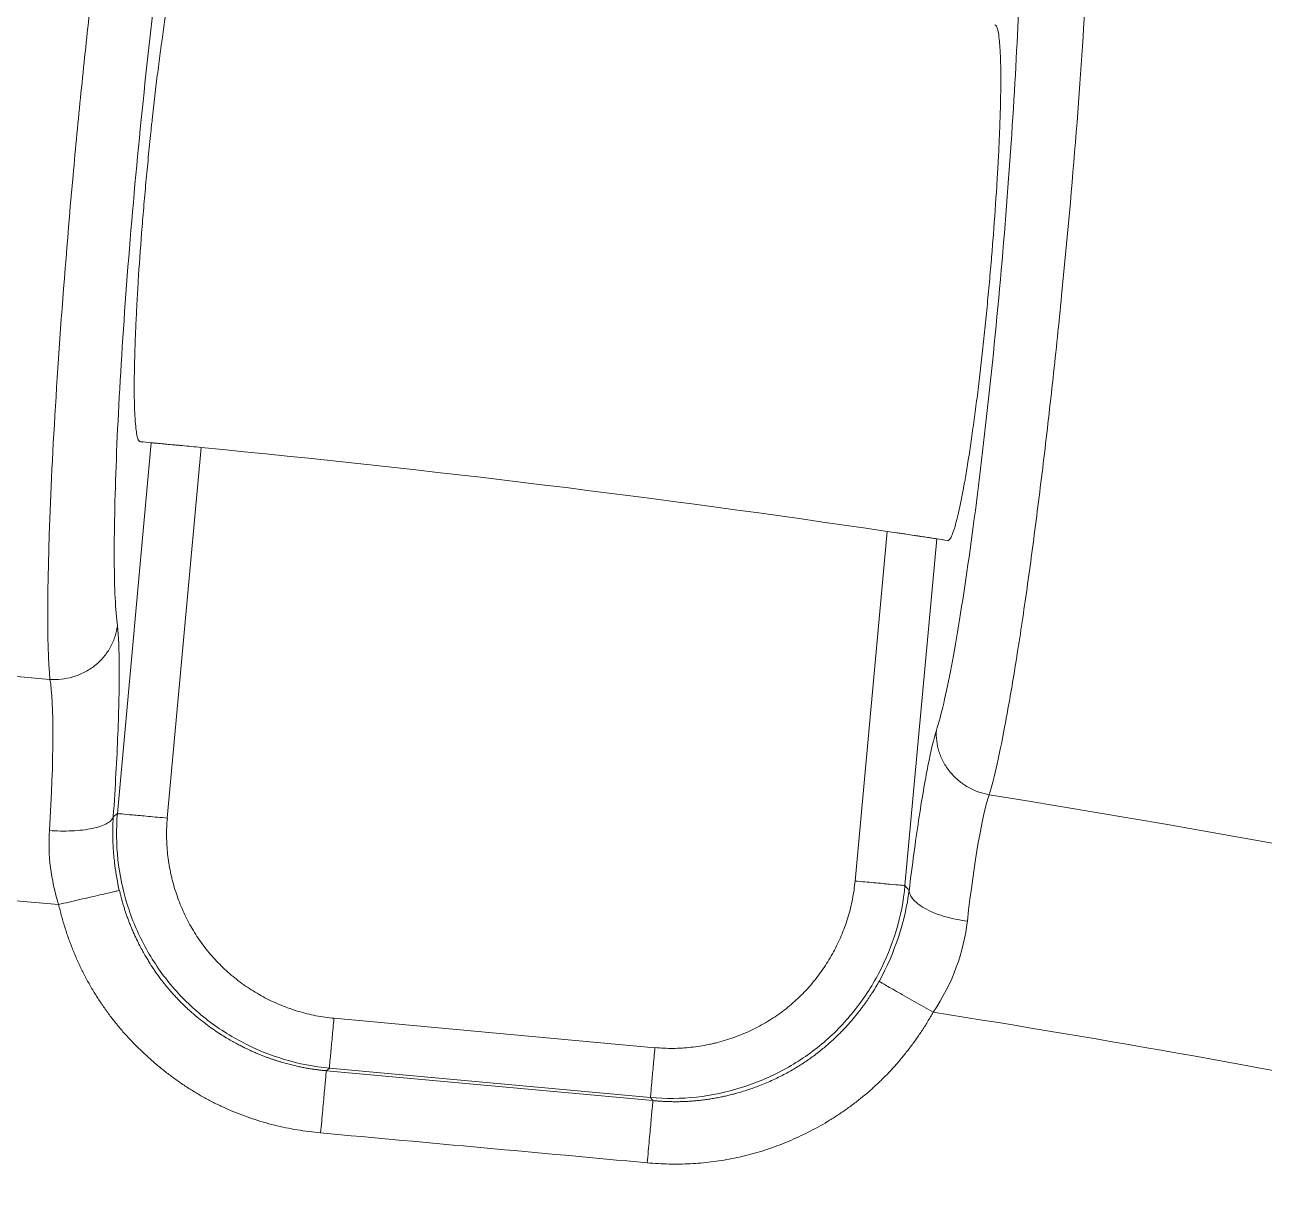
# Model space of a CAD drawing. Header units: millimetres. Extents: x 2746 to 4231, y 4731 to 5781.
# Drawn here: x 3399.82 to 3415.66, y 5443.25 to 5458.25 of the extents above; entities that cross this region are included whole.
import ezdxf

# ---------------------------------------------------------------- set-up
doc = ezdxf.new("R2010")
doc.units = ezdxf.units.MM
doc.layers.add('core', color=7, linetype='Continuous', lineweight=20)

msp = doc.modelspace()

# ---------------------------------------------------------------- linework, layer by layer
at = {"layer": 'core'}
for p, q in [((3401.006, 5448.173), (3401.439, 5452.91)), ((3402.076, 5452.85), (3401.643, 5448.115)), ((3410.431, 5447.311), (3410.839, 5451.778)), ((3411.473, 5451.683), (3411.068, 5447.253)), ((3400.953, 5448.129), (3401.006, 5448.173)), ((3411.068, 5447.253), (3411.121, 5447.189)), ((3403.772, 5445.557), (3407.873, 5445.182)), ((3403.714, 5444.92), (3403.675, 5444.888)), ((3403.675, 5444.888), (3407.848, 5444.506)), ((3407.815, 5444.545), (3403.714, 5444.92)), ((3407.848, 5444.506), (3407.815, 5444.545))]:
    msp.add_line(p, q, dxfattribs=at)
for centre, radius, start, end in [((3387.518, 5294.589), 201.12, 0, 180), ((3385.572, 5281.569), 172.074, 81.55625, 84.49612)]:
    msp.add_arc(centre, radius, start, end, dxfattribs=at)
for points in [[(3590.597, 5294.589), (3590.597, 5297.912), (3590.433, 5304.557), (3589.7, 5314.502), (3588.479, 5324.399), (3586.774, 5334.223), (3584.59, 5343.953), (3581.93, 5353.563), (3578.802, 5363.031), (3575.213, 5372.335), (3571.173, 5381.451), (3566.689, 5390.358), (3561.774, 5399.034), (3556.439, 5407.458), (3550.698, 5415.611), (3544.563, 5423.472), (3538.05, 5431.023), (3531.174, 5438.245), (3523.952, 5445.12), (3516.401, 5451.634), (3508.54, 5457.769), (3500.388, 5463.51), (3491.963, 5468.845), (3483.287, 5473.76), (3474.38, 5478.243), (3465.264, 5482.284), (3455.961, 5485.873), (3446.492, 5489.001), (3436.882, 5491.66), (3427.153, 5493.845), (3417.328, 5495.55), (3407.431, 5496.771), (3397.487, 5497.504), (3387.518, 5497.749), (3377.549, 5497.504), (3367.605, 5496.771), (3357.708, 5495.55), (3347.883, 5493.845), (3338.154, 5491.66), (3328.544, 5489.001), (3319.075, 5485.873), (3309.772, 5482.284), (3300.656, 5478.243), (3291.749, 5473.76), (3283.073, 5468.845), (3274.648, 5463.51), (3266.496, 5457.769), (3258.635, 5451.634), (3251.084, 5445.12), (3243.862, 5438.245), (3236.986, 5431.023), (3230.473, 5423.472), (3224.338, 5415.611), (3218.596, 5407.458), (3213.262, 5399.034), (3208.347, 5390.358), (3203.863, 5381.451), (3199.822, 5372.335), (3196.234, 5363.031), (3193.106, 5353.563), (3190.446, 5343.953), (3188.261, 5334.223), (3186.557, 5324.399), (3185.336, 5314.502), (3184.603, 5304.557), (3184.439, 5297.912), (3184.439, 5294.589)], [(3402.038, 5461.873), (3401.978, 5461.681), (3401.85, 5461.127), (3401.633, 5459.801), (3401.417, 5458.104), (3401.223, 5456.214), (3401.073, 5454.327), (3400.981, 5452.64), (3400.955, 5451.323), (3400.98, 5450.768), (3401.005, 5450.572)], [(3411.47, 5449.237), (3411.53, 5449.426), (3411.657, 5449.972), (3411.873, 5451.291), (3412.089, 5452.986), (3412.284, 5454.878), (3412.434, 5456.771), (3412.528, 5458.468), (3412.554, 5459.798), (3412.53, 5460.361), (3412.506, 5460.561)], [(3401.439, 5452.91), (3401.392, 5452.914), (3401.345, 5452.919), (3401.299, 5452.923)], [(3411.613, 5451.661), (3411.566, 5451.669), (3411.52, 5451.676), (3411.473, 5451.683)], [(3401.005, 5450.572), (3401.02, 5450.441), (3401.037, 5450.085), (3401.018, 5449.218), (3400.979, 5448.518), (3400.953, 5448.129)], [(3400.144, 5449.887), (3400.197, 5449.588), (3400.194, 5448.86), (3400.137, 5447.956)], [(3411.121, 5447.189), (3411.162, 5447.519), (3411.242, 5448.112), (3411.364, 5448.829), (3411.436, 5449.127), (3411.47, 5449.237)], [(3411.865, 5446.798), (3411.953, 5447.573), (3412.056, 5448.164), (3412.145, 5448.412)], [(3400.973, 5447.511), (3400.964, 5447.581), (3400.951, 5447.72), (3400.944, 5447.928), (3400.949, 5448.062), (3400.953, 5448.129)], [(3400.137, 5447.956), (3400.117, 5447.646), (3400.155, 5447.327), (3400.254, 5447.011)], [(3401.03, 5447.19), (3401.006, 5447.297), (3400.987, 5447.404), (3400.973, 5447.511)], [(3411.121, 5447.189), (3411.071, 5446.807), (3410.944, 5446.403), (3410.737, 5446.029)], [(3411.429, 5445.636), (3411.678, 5446.005), (3411.821, 5446.41), (3411.865, 5446.798)], [(3403.602, 5444.093), (3404.993, 5443.966), (3406.384, 5443.839), (3407.775, 5443.711)]]:
    msp.add_open_spline(points, degree=3, dxfattribs=at)
for points, degree, knots in [([(3402.454, 5465.466), (3391.379, 5466.483), (3374.656, 5466.494), (3358.128, 5464.291), (3347.192, 5462.336), (3341.765, 5461.116), (3331.035, 5458.196), (3325.732, 5456.496), (3315.314, 5452.64), (3310.199, 5450.483), (3295.142, 5443.337), (3285.494, 5437.673), (3267.361, 5424.78), (3258.875, 5417.551), (3247.169, 5405.675), (3243.438, 5401.544), (3236.345, 5392.981), (3232.984, 5388.549), (3223.495, 5374.852), (3217.961, 5365.187), (3212.125, 5352.607), (3211.011, 5350.066), (3208.895, 5344.943), (3205.885, 5337.197), (3203.381, 5329.31), (3201.945, 5324.027)], 3, [0, 0, 0, 0, 0.125, 0.1875, 0.1875, 0.25, 0.25, 0.3125, 0.3125, 0.375, 0.375, 0.5, 0.5, 0.625, 0.625, 0.6875, 0.6875, 0.75, 0.75, 0.875, 0.875, 0.90625, 0.90625, 0.9375, 1, 1, 1, 1]), ([(3401.309, 5462.704), (3379.886, 5464.565), (3335.899, 5460.58), (3275.775, 5432.043), (3229.216, 5384.686), (3210.623, 5344.682), (3204.936, 5324.146)], 3, [0, 0, 0, 0, 0.247, 0.5, 0.753, 1, 1, 1, 1]), ([(3565.779, 5275.908), (3566.206, 5281.469), (3566.361, 5287.054), (3566.132, 5298.201), (3565.75, 5303.764), (3564.778, 5312.038), (3564.194, 5316.158), (3563.464, 5320.243), (3562.945, 5322.958), (3562.67, 5324.311), (3561.215, 5331.05), (3559.799, 5336.366), (3557.298, 5344.241), (3556.401, 5346.849), (3554.482, 5352.031), (3553.459, 5354.605), (3550.199, 5362.271), (3547.772, 5367.307), (3539.799, 5382.02), (3527.322, 5400.59), (3511.567, 5416.526), (3494.467, 5430.879), (3485.243, 5437.262), (3470.688, 5445.467), (3465.718, 5447.973), (3459.36, 5450.817), (3458.081, 5451.372), (3455.51, 5452.452), (3451.634, 5454.028), (3447.71, 5455.47), (3443.765, 5456.819), (3442.447, 5457.253), (3439.804, 5458.09), (3435.831, 5459.299), (3426.498, 5461.796), (3418.394, 5463.383), (3412.948, 5464.2)], 3, [0, 0, 0, 0, 0.0625, 0.0625, 0.125, 0.125, 0.15625, 0.171875, 0.171875, 0.1875, 0.1875, 0.25, 0.25, 0.28125, 0.28125, 0.3125, 0.3125, 0.375, 0.375, 0.5, 0.625, 0.625, 0.75, 0.75, 0.8125, 0.8125, 0.828125, 0.828125, 0.84375, 0.875, 0.875, 0.890625, 0.890625, 0.90625, 0.9375, 1, 1, 1, 1]), ([(3401.309, 5462.704), (3401.248, 5462.489), (3401.145, 5462.009), (3400.995, 5461.102), (3400.879, 5460.297), (3400.762, 5459.389), (3400.648, 5458.412), (3400.539, 5457.385), (3400.404, 5455.973), (3400.261, 5454.204), (3400.185, 5452.926), (3400.107, 5451.209), (3400.101, 5450.33), (3400.144, 5449.887)], 3, [0, 0, 0, 0, 0.125, 0.1875, 0.25, 0.3125, 0.375, 0.4375, 0.5, 0.625, 0.75, 0.75, 1, 1, 1, 1]), ([(3412.145, 5448.412), (3412.208, 5448.625), (3412.315, 5449.104), (3412.472, 5450.011), (3412.596, 5450.817), (3412.721, 5451.726), (3412.843, 5452.703), (3412.961, 5453.732), (3413.108, 5455.144), (3413.266, 5456.913), (3413.439, 5459.466), (3413.457, 5460.791), (3413.417, 5461.241)], 3, [0, 0, 0, 0, 0.125, 0.1875, 0.25, 0.3125, 0.375, 0.4375, 0.5, 0.625, 0.75, 1, 1, 1, 1]), ([(3562.999, 5277.017), (3563.388, 5282.451), (3563.512, 5287.907), (3563.239, 5298.8), (3562.841, 5304.237), (3561.857, 5312.329), (3561.269, 5316.36), (3560.539, 5320.358), (3560.021, 5323.016), (3559.747, 5324.34), (3558.877, 5328.3), (3558.236, 5330.922), (3556.83, 5336.133), (3556.064, 5338.722), (3551.928, 5351.591), (3547.626, 5361.634), (3537.218, 5380.739), (3518.9, 5407.925), (3493.524, 5429.245), (3465.186, 5445.327), (3455.246, 5449.814), (3434.725, 5456.938), (3424.144, 5459.576), (3413.417, 5461.241)], 3, [0, 0, 0, 0, 0.0625, 0.0625, 0.125, 0.125, 0.15625, 0.171875, 0.171875, 0.1875, 0.1875, 0.21875, 0.21875, 0.25, 0.25, 0.375, 0.375, 0.5, 0.75, 0.75, 0.875, 0.875, 1, 1, 1, 1]), ([(3401.9, 5459.499), (3401.893, 5459.5), (3401.885, 5459.496), (3401.868, 5459.478), (3401.859, 5459.463), (3401.841, 5459.422), (3401.831, 5459.396), (3401.816, 5459.349), (3401.811, 5459.332), (3401.8, 5459.296), (3401.795, 5459.277), (3401.779, 5459.216), (3401.768, 5459.171), (3401.745, 5459.072), (3401.734, 5459.018), (3401.716, 5458.93), (3401.71, 5458.899), (3401.701, 5458.852), (3401.698, 5458.835), (3401.692, 5458.802), (3401.689, 5458.786), (3401.674, 5458.7), (3401.662, 5458.629), (3401.638, 5458.478), (3401.625, 5458.399), (3401.601, 5458.235), (3401.588, 5458.149), (3401.573, 5458.037), (3401.57, 5458.015), (3401.563, 5457.969), (3401.56, 5457.946), (3401.551, 5457.877), (3401.545, 5457.83), (3401.526, 5457.688), (3401.514, 5457.591), (3401.491, 5457.394), (3401.479, 5457.293), (3401.461, 5457.139), (3401.453, 5457.061), (3401.444, 5456.982), (3401.438, 5456.929), (3401.436, 5456.903), (3401.422, 5456.77), (3401.411, 5456.663), (3401.39, 5456.45), (3401.38, 5456.343), (3401.36, 5456.128), (3401.35, 5456.021), (3401.337, 5455.859), (3401.332, 5455.805), (3401.324, 5455.697), (3401.319, 5455.644), (3401.299, 5455.38), (3401.284, 5455.174), (3401.269, 5454.925), (3401.266, 5454.875), (3401.262, 5454.801), (3401.26, 5454.777), (3401.257, 5454.728), (3401.256, 5454.704), (3401.25, 5454.584), (3401.245, 5454.492), (3401.237, 5454.313), (3401.234, 5454.226), (3401.228, 5454.059), (3401.226, 5453.979), (3401.224, 5453.883), (3401.223, 5453.864), (3401.223, 5453.826), (3401.222, 5453.77), (3401.221, 5453.717), (3401.221, 5453.614), (3401.221, 5453.55), (3401.222, 5453.43), (3401.224, 5453.375), (3401.227, 5453.298), (3401.228, 5453.273), (3401.23, 5453.238), (3401.231, 5453.226), (3401.232, 5453.204), (3401.233, 5453.193), (3401.237, 5453.141), (3401.241, 5453.104), (3401.249, 5453.039), (3401.254, 5453.012), (3401.262, 5452.978), (3401.265, 5452.969), (3401.271, 5452.952), (3401.274, 5452.945), (3401.284, 5452.929), (3401.291, 5452.924), (3401.299, 5452.923)], 3, [0, 0, 0, 0, 0.03125, 0.03125, 0.0625, 0.0625, 0.09375, 0.09375, 0.109375, 0.109375, 0.125, 0.125, 0.15625, 0.15625, 0.1875, 0.1875, 0.203125, 0.203125, 0.210937, 0.210937, 0.21875, 0.21875, 0.25, 0.25, 0.28125, 0.28125, 0.3125, 0.3125, 0.320312, 0.320312, 0.328125, 0.328125, 0.34375, 0.34375, 0.375, 0.375, 0.40625, 0.40625, 0.421875, 0.429688, 0.429688, 0.4375, 0.4375, 0.46875, 0.46875, 0.5, 0.5, 0.53125, 0.53125, 0.546875, 0.546875, 0.5625, 0.5625, 0.625, 0.625, 0.640625, 0.640625, 0.648438, 0.648438, 0.65625, 0.65625, 0.6875, 0.6875, 0.71875, 0.71875, 0.75, 0.75, 0.757813, 0.757813, 0.765625, 0.78125, 0.78125, 0.8125, 0.8125, 0.84375, 0.84375, 0.859375, 0.859375, 0.867188, 0.867188, 0.875, 0.875, 0.90625, 0.90625, 0.9375, 0.9375, 0.953125, 0.953125, 0.96875, 0.96875, 1, 1, 1, 1]), ([(3411.613, 5451.661), (3411.62, 5451.66), (3411.628, 5451.664), (3411.645, 5451.681), (3411.654, 5451.696), (3411.672, 5451.736), (3411.682, 5451.762), (3411.695, 5451.8), (3411.697, 5451.808), (3411.702, 5451.825), (3411.705, 5451.834), (3411.713, 5451.861), (3411.718, 5451.88), (3411.734, 5451.94), (3411.745, 5451.985), (3411.768, 5452.084), (3411.779, 5452.138), (3411.797, 5452.226), (3411.802, 5452.257), (3411.811, 5452.305), (3411.814, 5452.321), (3411.82, 5452.354), (3411.823, 5452.371), (3411.839, 5452.456), (3411.851, 5452.528), (3411.875, 5452.678), (3411.888, 5452.757), (3411.912, 5452.922), (3411.925, 5453.008), (3411.94, 5453.12), (3411.943, 5453.143), (3411.95, 5453.189), (3411.953, 5453.212), (3411.962, 5453.281), (3411.968, 5453.328), (3411.987, 5453.47), (3411.999, 5453.567), (3412.022, 5453.765), (3412.034, 5453.866), (3412.052, 5454.02), (3412.057, 5454.072), (3412.069, 5454.177), (3412.075, 5454.23), (3412.091, 5454.39), (3412.102, 5454.496), (3412.123, 5454.71), (3412.133, 5454.817), (3412.153, 5455.032), (3412.163, 5455.14), (3412.174, 5455.275), (3412.176, 5455.302), (3412.181, 5455.356), (3412.187, 5455.437), (3412.194, 5455.517), (3412.214, 5455.781), (3412.228, 5455.987), (3412.244, 5456.237), (3412.247, 5456.286), (3412.251, 5456.36), (3412.253, 5456.385), (3412.255, 5456.433), (3412.257, 5456.458), (3412.263, 5456.577), (3412.268, 5456.67), (3412.276, 5456.849), (3412.279, 5456.936), (3412.285, 5457.103), (3412.287, 5457.184), (3412.289, 5457.281), (3412.29, 5457.3), (3412.29, 5457.337), (3412.291, 5457.393), (3412.292, 5457.446), (3412.293, 5457.55), (3412.292, 5457.614), (3412.291, 5457.735), (3412.29, 5457.791), (3412.287, 5457.868), (3412.285, 5457.893), (3412.283, 5457.941), (3412.281, 5457.963), (3412.277, 5458.027), (3412.273, 5458.064), (3412.265, 5458.13), (3412.26, 5458.158), (3412.252, 5458.191), (3412.249, 5458.201), (3412.243, 5458.218), (3412.24, 5458.226), (3412.23, 5458.243), (3412.223, 5458.248), (3412.215, 5458.25)], 3, [0, 0, 0, 0, 0.03125, 0.03125, 0.0625, 0.0625, 0.09375, 0.09375, 0.101563, 0.101563, 0.109375, 0.109375, 0.125, 0.125, 0.15625, 0.15625, 0.1875, 0.1875, 0.203125, 0.203125, 0.210938, 0.210938, 0.21875, 0.21875, 0.25, 0.25, 0.28125, 0.28125, 0.3125, 0.3125, 0.320313, 0.320313, 0.328125, 0.328125, 0.34375, 0.34375, 0.375, 0.375, 0.40625, 0.40625, 0.421875, 0.421875, 0.4375, 0.4375, 0.46875, 0.46875, 0.5, 0.5, 0.53125, 0.53125, 0.539063, 0.539063, 0.546875, 0.5625, 0.5625, 0.625, 0.625, 0.640625, 0.640625, 0.648438, 0.648438, 0.65625, 0.65625, 0.6875, 0.6875, 0.71875, 0.71875, 0.75, 0.75, 0.757813, 0.757813, 0.765625, 0.78125, 0.78125, 0.8125, 0.8125, 0.84375, 0.84375, 0.859375, 0.859375, 0.875, 0.875, 0.90625, 0.90625, 0.9375, 0.9375, 0.953125, 0.953125, 0.96875, 0.96875, 1, 1, 1, 1]), ([(3402.076, 5452.85), (3402.034, 5452.854), (3401.951, 5452.862), (3401.873, 5452.869), (3401.816, 5452.875), (3401.798, 5452.877), (3401.762, 5452.88), (3401.745, 5452.881), (3401.695, 5452.886), (3401.664, 5452.889), (3401.629, 5452.892), (3401.621, 5452.893), (3401.608, 5452.894), (3401.588, 5452.896), (3401.57, 5452.898), (3401.535, 5452.901), (3401.516, 5452.903), (3401.491, 5452.905), (3401.483, 5452.906), (3401.47, 5452.907), (3401.464, 5452.908), (3401.449, 5452.909), (3401.442, 5452.91), (3401.439, 5452.91)], 3, [0, 0, 0, 0, 0.125, 0.25, 0.25, 0.3125, 0.3125, 0.375, 0.375, 0.5, 0.5, 0.53125, 0.53125, 0.5625, 0.625, 0.625, 0.75, 0.75, 0.8125, 0.8125, 0.875, 0.875, 1, 1, 1, 1]), ([(3411.473, 5451.683), (3411.47, 5451.683), (3411.457, 5451.685), (3411.431, 5451.689), (3411.406, 5451.693), (3411.397, 5451.694), (3411.377, 5451.697), (3411.366, 5451.699), (3411.332, 5451.704), (3411.307, 5451.708), (3411.271, 5451.713), (3411.264, 5451.714), (3411.249, 5451.717), (3411.226, 5451.72), (3411.202, 5451.724), (3411.152, 5451.731), (3411.117, 5451.737), (3411.061, 5451.745), (3411.042, 5451.748), (3411.003, 5451.754), (3410.983, 5451.757), (3410.923, 5451.766), (3410.882, 5451.772), (3410.839, 5451.778)], 3, [0, 0, 0, 0, 0.125, 0.25, 0.25, 0.3125, 0.3125, 0.375, 0.375, 0.5, 0.5, 0.53125, 0.53125, 0.5625, 0.625, 0.625, 0.75, 0.75, 0.8125, 0.8125, 0.875, 0.875, 1, 1, 1, 1]), ([(3217.524, 5321.373), (3220.241, 5331.036), (3225.559, 5345.247), (3232.609, 5358.677), (3237.679, 5367.418), (3240.399, 5371.682), (3254.885, 5392.37), (3269.307, 5406.91), (3302.245, 5430.25), (3320.759, 5439.052), (3359.662, 5449.742), (3380.054, 5451.625), (3400.144, 5449.886)], 3, [0, 0, 0, 0, 0.125, 0.1875, 0.1875, 0.25, 0.25, 0.5, 0.5, 0.75, 0.75, 1, 1, 1, 1]), ([(3401.005, 5450.572), (3401, 5450.528), (3400.99, 5450.483), (3400.962, 5450.392), (3400.943, 5450.347), (3400.895, 5450.258), (3400.866, 5450.216), (3400.799, 5450.135), (3400.761, 5450.098), (3400.677, 5450.031), (3400.632, 5450.002), (3400.537, 5449.953), (3400.488, 5449.934), (3400.388, 5449.904), (3400.338, 5449.895), (3400.239, 5449.884), (3400.191, 5449.883), (3400.144, 5449.887)], 3, [0, 0, 0, 0, 0.125, 0.125, 0.25, 0.25, 0.375, 0.375, 0.5, 0.5, 0.625, 0.625, 0.75, 0.75, 0.875, 0.875, 1, 1, 1, 1]), ([(3412.145, 5448.412), (3412.101, 5448.42), (3412.055, 5448.432), (3411.965, 5448.464), (3411.92, 5448.484), (3411.833, 5448.533), (3411.791, 5448.562), (3411.713, 5448.627), (3411.676, 5448.664), (3411.612, 5448.743), (3411.583, 5448.785), (3411.536, 5448.874), (3411.517, 5448.919), (3411.488, 5449.012), (3411.478, 5449.058), (3411.468, 5449.149), (3411.467, 5449.194), (3411.47, 5449.237)], 3, [0, 0, 0, 0, 0.125, 0.125, 0.25, 0.25, 0.375, 0.375, 0.5, 0.5, 0.625, 0.625, 0.75, 0.75, 0.875, 0.875, 1, 1, 1, 1]), ([(3412.145, 5448.412), (3431.589, 5445.31), (3470.089, 5431.98), (3509.295, 5399.176), (3532.153, 5365.169), (3542.148, 5341.611), (3547.311, 5322.086), (3550.522, 5302.519), (3550.852, 5287.668), (3550.168, 5278.016)], 3, [0, 0, 0, 0, 0.244867, 0.498697, 0.625611, 0.752526, 0.815983, 0.879441, 1, 1, 1, 1]), ([(3400.137, 5447.956), (3400.182, 5447.952), (3400.229, 5447.95), (3400.325, 5447.949), (3400.373, 5447.949), (3400.468, 5447.954), (3400.515, 5447.957), (3400.605, 5447.968), (3400.648, 5447.975), (3400.727, 5447.992), (3400.762, 5448.001), (3400.825, 5448.023), (3400.852, 5448.035), (3400.897, 5448.061), (3400.914, 5448.074), (3400.94, 5448.101), (3400.949, 5448.115), (3400.953, 5448.129)], 3, [0, 0, 0, 0, 0.125, 0.125, 0.25, 0.25, 0.375, 0.375, 0.5, 0.5, 0.625, 0.625, 0.75, 0.75, 0.875, 0.875, 1, 1, 1, 1]), ([(3401.006, 5448.173), (3400.971, 5447.782), (3401.038, 5447.187), (3401.342, 5446.463), (3401.672, 5445.974), (3402.093, 5445.561), (3402.75, 5445.131), (3403.322, 5444.956), (3403.714, 5444.92)], 3, [0, 0, 0, 0, 0.25, 0.375, 0.5, 0.625, 0.75, 1, 1, 1, 1]), ([(3401.006, 5448.173), (3401.012, 5448.172), (3401.032, 5448.171), (3401.099, 5448.164), (3401.145, 5448.16), (3401.259, 5448.15), (3401.327, 5448.144), (3401.477, 5448.13), (3401.559, 5448.122), (3401.643, 5448.115)], 3, [0, 0, 0, 0, 0.25, 0.25, 0.5, 0.5, 0.75, 0.75, 1, 1, 1, 1]), ([(3401.644, 5448.115), (3401.636, 5448.038), (3401.633, 5447.961), (3401.635, 5447.807), (3401.644, 5447.654), (3401.668, 5447.502), (3401.687, 5447.408), (3401.691, 5447.389), (3401.7, 5447.351), (3401.705, 5447.332), (3401.719, 5447.276), (3401.73, 5447.239), (3401.764, 5447.129), (3401.817, 5446.984), (3401.883, 5446.846), (3401.937, 5446.744), (3401.956, 5446.711), (3401.996, 5446.645), (3402.017, 5446.612), (3402.082, 5446.516), (3402.174, 5446.393), (3402.33, 5446.224), (3402.445, 5446.122), (3402.535, 5446.049), (3402.566, 5446.026), (3402.628, 5445.98), (3402.66, 5445.958), (3402.757, 5445.895), (3402.889, 5445.817), (3403.028, 5445.752), (3403.135, 5445.709), (3403.171, 5445.695), (3403.244, 5445.669), (3403.281, 5445.657), (3403.392, 5445.624), (3403.542, 5445.587), (3403.695, 5445.565), (3403.772, 5445.558)], 3, [0, 0, 0, 0, 0.0625, 0.0625, 0.125, 0.1875, 0.1875, 0.203125, 0.203125, 0.21875, 0.21875, 0.25, 0.25, 0.3125, 0.375, 0.375, 0.40625, 0.40625, 0.4375, 0.4375, 0.5, 0.5625, 0.625, 0.625, 0.65625, 0.65625, 0.6875, 0.6875, 0.75, 0.8125, 0.8125, 0.84375, 0.84375, 0.875, 0.875, 0.9375, 1, 1, 1, 1]), ([(3220.198, 5320.335), (3222.764, 5329.528), (3227.776, 5343.172), (3236.887, 5360.819), (3247.638, 5377.822), (3260.484, 5393.352), (3275.388, 5407.194), (3291.439, 5419.626), (3308.714, 5429.711), (3327.304, 5437.512), (3346.676, 5443.64), (3370.775, 5447.881), (3390.708, 5447.856), (3400.254, 5447.011)], 3, [0, 0, 0, 0, 0.120502, 0.183752, 0.247001, 0.3735, 0.43675, 0.5, 0.626499, 0.689749, 0.752998, 0.879497, 1, 1, 1, 1]), ([(3407.815, 5444.545), (3408.207, 5444.51), (3408.801, 5444.577), (3409.525, 5444.882), (3410.015, 5445.211), (3410.427, 5445.632), (3410.857, 5446.289), (3411.032, 5446.861), (3411.068, 5447.253)], 3, [0, 0, 0, 0, 0.25, 0.375, 0.5, 0.625, 0.75, 1, 1, 1, 1]), ([(3407.873, 5445.183), (3407.95, 5445.176), (3408.028, 5445.172), (3408.181, 5445.174), (3408.334, 5445.183), (3408.486, 5445.207), (3408.58, 5445.226), (3408.599, 5445.231), (3408.637, 5445.239), (3408.656, 5445.244), (3408.712, 5445.259), (3408.749, 5445.269), (3408.86, 5445.303), (3409.004, 5445.356), (3409.142, 5445.422), (3409.244, 5445.476), (3409.277, 5445.495), (3409.343, 5445.535), (3409.376, 5445.556), (3409.473, 5445.621), (3409.596, 5445.713), (3409.764, 5445.869), (3409.866, 5445.984), (3409.939, 5446.074), (3409.963, 5446.105), (3410.008, 5446.168), (3410.03, 5446.199), (3410.093, 5446.296), (3410.171, 5446.428), (3410.236, 5446.567), (3410.28, 5446.674), (3410.293, 5446.71), (3410.319, 5446.783), (3410.331, 5446.82), (3410.365, 5446.931), (3410.402, 5447.081), (3410.423, 5447.234), (3410.431, 5447.311)], 3, [0, 0, 0, 0, 0.0625, 0.0625, 0.125, 0.1875, 0.1875, 0.203125, 0.203125, 0.21875, 0.21875, 0.25, 0.25, 0.3125, 0.375, 0.375, 0.40625, 0.40625, 0.4375, 0.4375, 0.5, 0.5625, 0.625, 0.625, 0.65625, 0.65625, 0.6875, 0.6875, 0.75, 0.8125, 0.8125, 0.84375, 0.84375, 0.875, 0.875, 0.9375, 1, 1, 1, 1]), ([(3410.431, 5447.311), (3410.515, 5447.303), (3410.597, 5447.296), (3410.747, 5447.282), (3410.815, 5447.276), (3410.929, 5447.265), (3410.975, 5447.261), (3411.042, 5447.255), (3411.062, 5447.253), (3411.068, 5447.253)], 3, [0, 0, 0, 0, 0.25, 0.25, 0.5, 0.5, 0.75, 0.75, 1, 1, 1, 1]), ([(3400.254, 5447.011), (3400.298, 5447.021), (3400.343, 5447.031), (3400.435, 5447.052), (3400.481, 5447.063), (3400.572, 5447.084), (3400.617, 5447.095), (3400.703, 5447.114), (3400.743, 5447.124), (3400.818, 5447.141), (3400.851, 5447.149), (3400.911, 5447.163), (3400.936, 5447.169), (3400.978, 5447.178), (3400.995, 5447.182), (3401.019, 5447.188), (3401.027, 5447.19), (3401.03, 5447.19)], 3, [0, 0, 0, 0, 0.125, 0.125, 0.25, 0.25, 0.375, 0.375, 0.5, 0.5, 0.625, 0.625, 0.75, 0.75, 0.875, 0.875, 1, 1, 1, 1]), ([(3403.675, 5444.888), (3403.67, 5444.888), (3403.661, 5444.889), (3403.647, 5444.89), (3403.631, 5444.892), (3403.615, 5444.893), (3403.597, 5444.895), (3403.578, 5444.898), (3403.558, 5444.9), (3403.537, 5444.903), (3403.515, 5444.906), (3403.492, 5444.909), (3403.467, 5444.913), (3403.442, 5444.917), (3403.415, 5444.922), (3403.388, 5444.927), (3403.359, 5444.933), (3403.329, 5444.939), (3403.299, 5444.946), (3403.267, 5444.953), (3403.234, 5444.961), (3403.2, 5444.969), (3403.165, 5444.979), (3403.13, 5444.989), (3403.093, 5444.999), (3403.055, 5445.011), (3403.017, 5445.024), (3402.977, 5445.037), (3402.937, 5445.051), (3402.896, 5445.066), (3402.854, 5445.083), (3402.811, 5445.1), (3402.778, 5445.114), (3402.752, 5445.125), (3402.732, 5445.134), (3402.705, 5445.146), (3402.67, 5445.162), (3402.628, 5445.182), (3402.579, 5445.207), (3402.524, 5445.236), (3402.461, 5445.27), (3402.393, 5445.31), (3402.319, 5445.356), (3402.24, 5445.409), (3402.155, 5445.469), (3402.067, 5445.537), (3401.999, 5445.593), (3401.954, 5445.633), (3401.93, 5445.654), (3401.907, 5445.675), (3401.885, 5445.696), (3401.862, 5445.717), (3401.84, 5445.739), (3401.818, 5445.761), (3401.796, 5445.783), (3401.774, 5445.806), (3401.753, 5445.828), (3401.732, 5445.851), (3401.711, 5445.874), (3401.69, 5445.898), (3401.67, 5445.921), (3401.65, 5445.945), (3401.63, 5445.969), (3401.61, 5445.993), (3401.591, 5446.018), (3401.572, 5446.042), (3401.553, 5446.067), (3401.534, 5446.092), (3401.516, 5446.117), (3401.498, 5446.143), (3401.484, 5446.163), (3401.473, 5446.18), (3401.461, 5446.197), (3401.444, 5446.223), (3401.422, 5446.257), (3401.395, 5446.301), (3401.363, 5446.353), (3401.328, 5446.415), (3401.289, 5446.487), (3401.249, 5446.569), (3401.213, 5446.646), (3401.184, 5446.714), (3401.162, 5446.769), (3401.142, 5446.822), (3401.123, 5446.873), (3401.106, 5446.924), (3401.091, 5446.972), (3401.077, 5447.019), (3401.064, 5447.065), (3401.053, 5447.108), (3401.042, 5447.15), (3401.036, 5447.178), (3401.033, 5447.191)], 3, [0, 0, 0, 0, 0.003564, 0.007428, 0.011594, 0.016062, 0.020832, 0.025905, 0.03128, 0.036957, 0.042936, 0.049219, 0.055804, 0.062691, 0.069881, 0.077373, 0.085168, 0.093266, 0.101665, 0.110367, 0.119372, 0.128678, 0.138287, 0.148198, 0.158412, 0.168927, 0.179744, 0.190863, 0.202284, 0.214007, 0.226031, 0.238358, 0.250985, 0.254677, 0.260548, 0.268597, 0.278824, 0.291229, 0.30581, 0.322566, 0.341496, 0.362599, 0.385874, 0.411321, 0.43894, 0.468733, 0.500701, 0.509017, 0.517333, 0.525649, 0.533964, 0.542279, 0.550594, 0.558909, 0.567223, 0.575537, 0.58385, 0.592163, 0.600476, 0.608789, 0.617102, 0.625414, 0.633726, 0.642038, 0.650351, 0.658663, 0.666976, 0.675289, 0.683602, 0.691915, 0.700228, 0.703069, 0.708609, 0.716849, 0.727789, 0.74143, 0.757772, 0.776815, 0.798558, 0.823003, 0.850152, 0.866371, 0.88207, 0.897247, 0.911904, 0.926042, 0.939661, 0.952762, 0.965345, 0.977412, 0.988963, 1, 1, 1, 1]), ([(3411.865, 5446.798), (3411.82, 5446.803), (3411.775, 5446.811), (3411.682, 5446.829), (3411.636, 5446.84), (3411.546, 5446.866), (3411.502, 5446.881), (3411.418, 5446.913), (3411.379, 5446.931), (3411.308, 5446.968), (3411.276, 5446.988), (3411.22, 5447.029), (3411.197, 5447.05), (3411.16, 5447.091), (3411.146, 5447.111), (3411.127, 5447.151), (3411.122, 5447.171), (3411.121, 5447.189)], 3, [0, 0, 0, 0, 0.125, 0.125, 0.25, 0.25, 0.375, 0.375, 0.5, 0.5, 0.625, 0.625, 0.75, 0.75, 0.875, 0.875, 1, 1, 1, 1]), ([(3403.602, 5444.093), (3402.383, 5444.207), (3401.465, 5445.001), (3400.541, 5445.8), (3400.254, 5447.011)], 2, [0, 0, 0, 0.5, 0.5, 1, 1, 1]), ([(3407.848, 5444.506), (3407.854, 5444.505), (3407.868, 5444.504), (3407.89, 5444.502), (3407.911, 5444.5), (3407.933, 5444.499), (3407.956, 5444.497), (3407.979, 5444.496), (3408.003, 5444.495), (3408.027, 5444.494), (3408.051, 5444.493), (3408.076, 5444.493), (3408.102, 5444.492), (3408.128, 5444.492), (3408.154, 5444.492), (3408.181, 5444.492), (3408.209, 5444.493), (3408.236, 5444.494), (3408.265, 5444.495), (3408.294, 5444.496), (3408.323, 5444.498), (3408.353, 5444.5), (3408.383, 5444.503), (3408.413, 5444.506), (3408.444, 5444.509), (3408.476, 5444.512), (3408.508, 5444.516), (3408.54, 5444.521), (3408.573, 5444.526), (3408.606, 5444.531), (3408.64, 5444.537), (3408.674, 5444.543), (3408.715, 5444.551), (3408.764, 5444.561), (3408.822, 5444.575), (3408.885, 5444.59), (3408.951, 5444.609), (3409.022, 5444.63), (3409.097, 5444.655), (3409.175, 5444.683), (3409.257, 5444.715), (3409.342, 5444.751), (3409.431, 5444.792), (3409.515, 5444.835), (3409.593, 5444.877), (3409.665, 5444.919), (3409.734, 5444.962), (3409.802, 5445.006), (3409.867, 5445.051), (3409.93, 5445.098), (3409.99, 5445.145), (3410.049, 5445.193), (3410.105, 5445.242), (3410.16, 5445.292), (3410.21, 5445.34), (3410.257, 5445.387), (3410.3, 5445.432), (3410.34, 5445.476), (3410.379, 5445.519), (3410.415, 5445.562), (3410.449, 5445.603), (3410.48, 5445.643), (3410.51, 5445.682), (3410.538, 5445.719), (3410.564, 5445.755), (3410.588, 5445.79), (3410.61, 5445.823), (3410.631, 5445.855), (3410.651, 5445.885), (3410.668, 5445.913), (3410.685, 5445.94), (3410.7, 5445.965), (3410.713, 5445.988), (3410.725, 5446.009), (3410.733, 5446.023), (3410.737, 5446.029)], 3, [0, 0, 0, 0, 0.006049, 0.012231, 0.018545, 0.024992, 0.031573, 0.038287, 0.045136, 0.052119, 0.059237, 0.06649, 0.073878, 0.081402, 0.089062, 0.096858, 0.104791, 0.11286, 0.121066, 0.129409, 0.13789, 0.146508, 0.155263, 0.164156, 0.173187, 0.182356, 0.191663, 0.201108, 0.210692, 0.220415, 0.230276, 0.240276, 0.250415, 0.266397, 0.283729, 0.30241, 0.322441, 0.343821, 0.366551, 0.39063, 0.416058, 0.442836, 0.470963, 0.50044, 0.524722, 0.548665, 0.572269, 0.595536, 0.618466, 0.64106, 0.663319, 0.685244, 0.706836, 0.728096, 0.749025, 0.76764, 0.785616, 0.802953, 0.819652, 0.835712, 0.851133, 0.865915, 0.880059, 0.893564, 0.90643, 0.918658, 0.930248, 0.941199, 0.951512, 0.961188, 0.970225, 0.978624, 0.986387, 0.993512, 1, 1, 1, 1]), ([(3411.429, 5445.636), (3411.35, 5445.68), (3411.267, 5445.727), (3411.104, 5445.819), (3411.025, 5445.864), (3410.892, 5445.939), (3410.838, 5445.97), (3410.763, 5446.013), (3410.742, 5446.026), (3410.735, 5446.03)], 3, [0, 0, 0, 0, 0.25, 0.25, 0.5, 0.5, 0.75, 0.75, 1, 1, 1, 1]), ([(3403.772, 5445.558), (3403.764, 5445.473), (3403.757, 5445.391), (3403.743, 5445.241), (3403.737, 5445.173), (3403.726, 5445.059), (3403.722, 5445.013), (3403.716, 5444.946), (3403.714, 5444.926), (3403.714, 5444.92)], 3, [0, 0, 0, 0, 0.25, 0.25, 0.5, 0.5, 0.75, 0.75, 1, 1, 1, 1]), ([(3411.429, 5445.636), (3410.869, 5444.645), (3409.876, 5444.125), (3408.891, 5443.611), (3407.775, 5443.711)], 2, [0, 0, 0, 0.5, 0.5, 1, 1, 1]), ([(3411.429, 5445.635), (3415.87, 5444.935), (3425.171, 5443.077), (3444.09, 5437.556), (3462.186, 5429.444), (3479.142, 5418.872), (3495.187, 5406.648), (3512.923, 5388.699), (3526.996, 5367.673), (3535.648, 5349.62), (3540.781, 5335.643), (3544.582, 5321.187), (3547.721, 5301.727), (3547.989, 5287.324), (3547.295, 5277.869)], 3, [0, 0, 0, 0, 0.057252, 0.120502, 0.247002, 0.310252, 0.373502, 0.500001, 0.626501, 0.689751, 0.753001, 0.816251, 0.879501, 1, 1, 1, 1]), ([(3407.815, 5444.545), (3407.816, 5444.551), (3407.818, 5444.571), (3407.824, 5444.638), (3407.828, 5444.684), (3407.838, 5444.798), (3407.845, 5444.866), (3407.858, 5445.016), (3407.866, 5445.098), (3407.874, 5445.182)], 3, [0, 0, 0, 0, 0.25, 0.25, 0.5, 0.5, 0.75, 0.75, 1, 1, 1, 1]), ([(3403.675, 5444.888), (3403.674, 5444.884), (3403.674, 5444.876), (3403.671, 5444.851), (3403.67, 5444.834), (3403.666, 5444.791), (3403.664, 5444.765), (3403.658, 5444.706), (3403.655, 5444.673), (3403.648, 5444.6), (3403.645, 5444.56), (3403.637, 5444.476), (3403.633, 5444.431), (3403.625, 5444.339), (3403.62, 5444.291), (3403.611, 5444.193), (3403.607, 5444.143), (3403.602, 5444.093)], 3, [0, 0, 0, 0, 0.125, 0.125, 0.25, 0.25, 0.375, 0.375, 0.5, 0.5, 0.625, 0.625, 0.75, 0.75, 0.875, 0.875, 1, 1, 1, 1]), ([(3407.775, 5443.711), (3407.779, 5443.761), (3407.784, 5443.811), (3407.793, 5443.909), (3407.797, 5443.957), (3407.806, 5444.05), (3407.81, 5444.094), (3407.818, 5444.179), (3407.821, 5444.218), (3407.828, 5444.291), (3407.831, 5444.324), (3407.836, 5444.383), (3407.839, 5444.409), (3407.843, 5444.452), (3407.844, 5444.469), (3407.847, 5444.495), (3407.847, 5444.503), (3407.848, 5444.506)], 3, [0, 0, 0, 0, 0.125, 0.125, 0.25, 0.25, 0.375, 0.375, 0.5, 0.5, 0.625, 0.625, 0.75, 0.75, 0.875, 0.875, 1, 1, 1, 1])]:
    msp.add_open_spline(points, degree=degree, knots=knots, dxfattribs=at)

doc.saveas('drawing.dxf')
